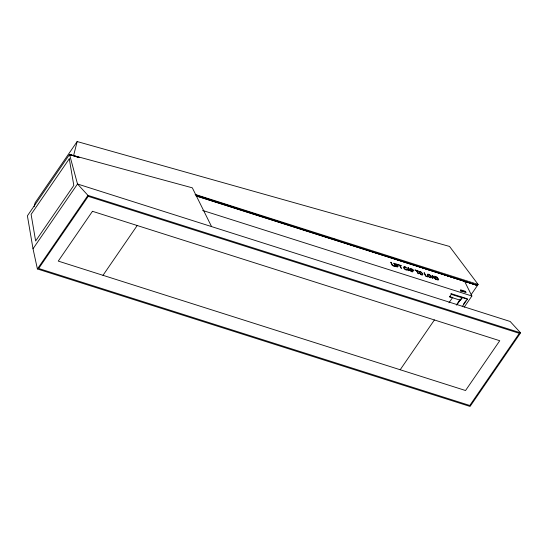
<?xml version="1.0" encoding="UTF-8"?>
<svg xmlns="http://www.w3.org/2000/svg" width="548" height="548" viewBox="0 0 548 548"><rect width="100%" height="100%" fill="white"/><g stroke="black" fill="none" stroke-linecap="round" stroke-linejoin="round"><path stroke-width="0.82" d="M34.12 206.692L35.113 202.76L77.158 141.555L449.545 246.442L478.137 284.467L471.212 294.55M77.158 141.555L73.569 155.707L79.275 157.523L69.534 154.474L27.4 215.823L33.017 248.771L37.401 268.965L470.054 406.445L520.6 332.855L510.161 321.477L77.508 183.998L69.534 154.474L192.327 187.834L211.569 226.598M33.017 248.771L77.508 183.998L87.947 195.376L520.6 332.855M37.401 268.965L87.947 195.376M103.003 275.315L137.206 225.523M461.827 297.057L462.211 297.824L460.512 300.297L449.593 296.824L451.285 294.358L450.908 293.584L467.204 298.763L467.396 299.153L462.211 306.695M400.191 369.756L434.4 319.957M448.97 302.797L452.812 297.201M460.765 291.413L461.094 290.94L460.519 289.782L465.54 291.378L466.115 292.536L461.094 290.94M465.54 291.378L465.211 291.851L460.909 290.488M456.313 305.085L460.128 299.523M456.977 304.77L460.32 299.907L460.512 300.297M460.745 299.29L462.019 297.441L467.396 299.153M463.437 304.256L465.793 300.825M464.204 307.188L471.89 296.002L464.519 281.151L196.287 195.917M449.593 296.824L451.203 297.016M195.102 194.389L478.137 284.467M196.047 195.903L477.452 285.467L422.912 267.828M202.637 210.446L471.89 296.002M451.285 294.358L462.211 297.824M79.309 157.612L69.534 154.474L70.877 155.365M195.739 194.999L477.452 285.467M334.184 239.127L335.814 239.654M374.887 252.292L380.586 254.135M387.1 256.238L421.289 267.301M438.133 279.227L437.811 279.624L436.455 279.247L435.194 276.706L436.989 277.452L438.133 279.227M406.753 269.321C404.643 271.02 402.691 264.396 406.089 267.979L406.534 268.034C404.876 265.198 401.561 267.109 404.924 269.315A1.678 0.692 34.5 0 0 405.684 269.801A2.466 1.014 34.5 0 0 406.534 270.102A1.719 0.706 34.5 0 0 407.116 270.061L407.267 269.411L406.753 269.321M418.898 271.76L418.891 272.014A4.295 1.76 34.5 0 0 419.398 273.151L420.7 274.425A1.966 0.808 34.5 0 0 421.494 274.856L421.761 274.952A2.062 0.849 34.5 0 0 422.405 275.062L422.892 274.274L421.604 272.418A2.117 0.87 34.5 0 0 420.843 271.87L419.391 271.404L418.898 271.76M427.372 274.452L427.365 274.706A4.295 1.76 34.5 0 0 427.872 275.843L429.173 277.117A1.966 0.808 34.5 0 0 429.968 277.548L430.235 277.644A2.062 0.849 34.5 0 0 430.872 277.754L431.365 276.966L430.077 275.11A2.117 0.87 34.5 0 0 429.317 274.562L427.865 274.096L427.372 274.452M413.726 270.691L413.343 271.034L411.74 270.582L412.411 271.931L411.911 271.774L410.26 268.452L412.808 269.424L413.726 270.691M413.178 270.417L411.541 270.191L410.952 269.006L412.61 269.616L413.178 270.417M438.681 279.658L438.085 280.049L436.153 279.48L434.502 276.158L437.16 277.24L438.681 279.658M422.392 274.377C421.275 275.26 418.98 273 419.631 271.849A1.432 0.589 34.5 0 1 420.248 271.897L421.693 272.89L422.392 274.377M430.858 277.069C429.748 277.952 427.454 275.692 428.098 274.541A1.432 0.589 34.5 0 1 428.721 274.589L430.159 275.582L430.858 277.069M69.274 158.824L31.106 214.391L35.641 240.99L73.809 185.423L69.274 158.824M88.228 196.348L38.675 268.486L469.78 405.472L519.326 333.335L88.228 196.348M92.461 211.302L58.259 261.101L465.54 390.519L499.749 340.719L92.461 211.302M391.176 262.389L390.676 262.232L392.327 265.554L394.676 266.301L392.628 265.321L391.176 262.389M394.204 263.348L393.704 263.191L395.848 266.671L394.204 263.348M397.643 264.444L395.108 263.636L397.252 267.116L396.505 265.609L398.266 266.17L396.307 265.218L395.8 264.191L397.841 264.835L397.643 264.444M400.992 265.506L398.006 264.561L399.444 265.348L401.396 268.431L399.937 265.506L401.184 265.896L400.992 265.506M408.322 267.835L407.787 267.671L407.993 270.534L408.52 270.698L408.431 269.822L410.007 270.322L411.514 271.65L408.322 267.835M417.925 270.89L414.946 269.945L416.377 270.726L418.33 273.815L416.877 270.883L418.124 271.281L417.925 270.89M424.467 272.966L423.967 272.808L425.618 276.13L427.967 276.877L425.919 275.897L424.467 272.966M432.564 275.541L432.03 275.37L432.235 278.233L432.762 278.405L432.673 277.528L434.249 278.028L435.756 279.35L432.564 275.541M409.678 269.917L408.404 269.513L408.219 268.095L409.678 269.917M433.92 277.617L432.639 277.213L432.461 275.802L433.92 277.617"/></g></svg>
